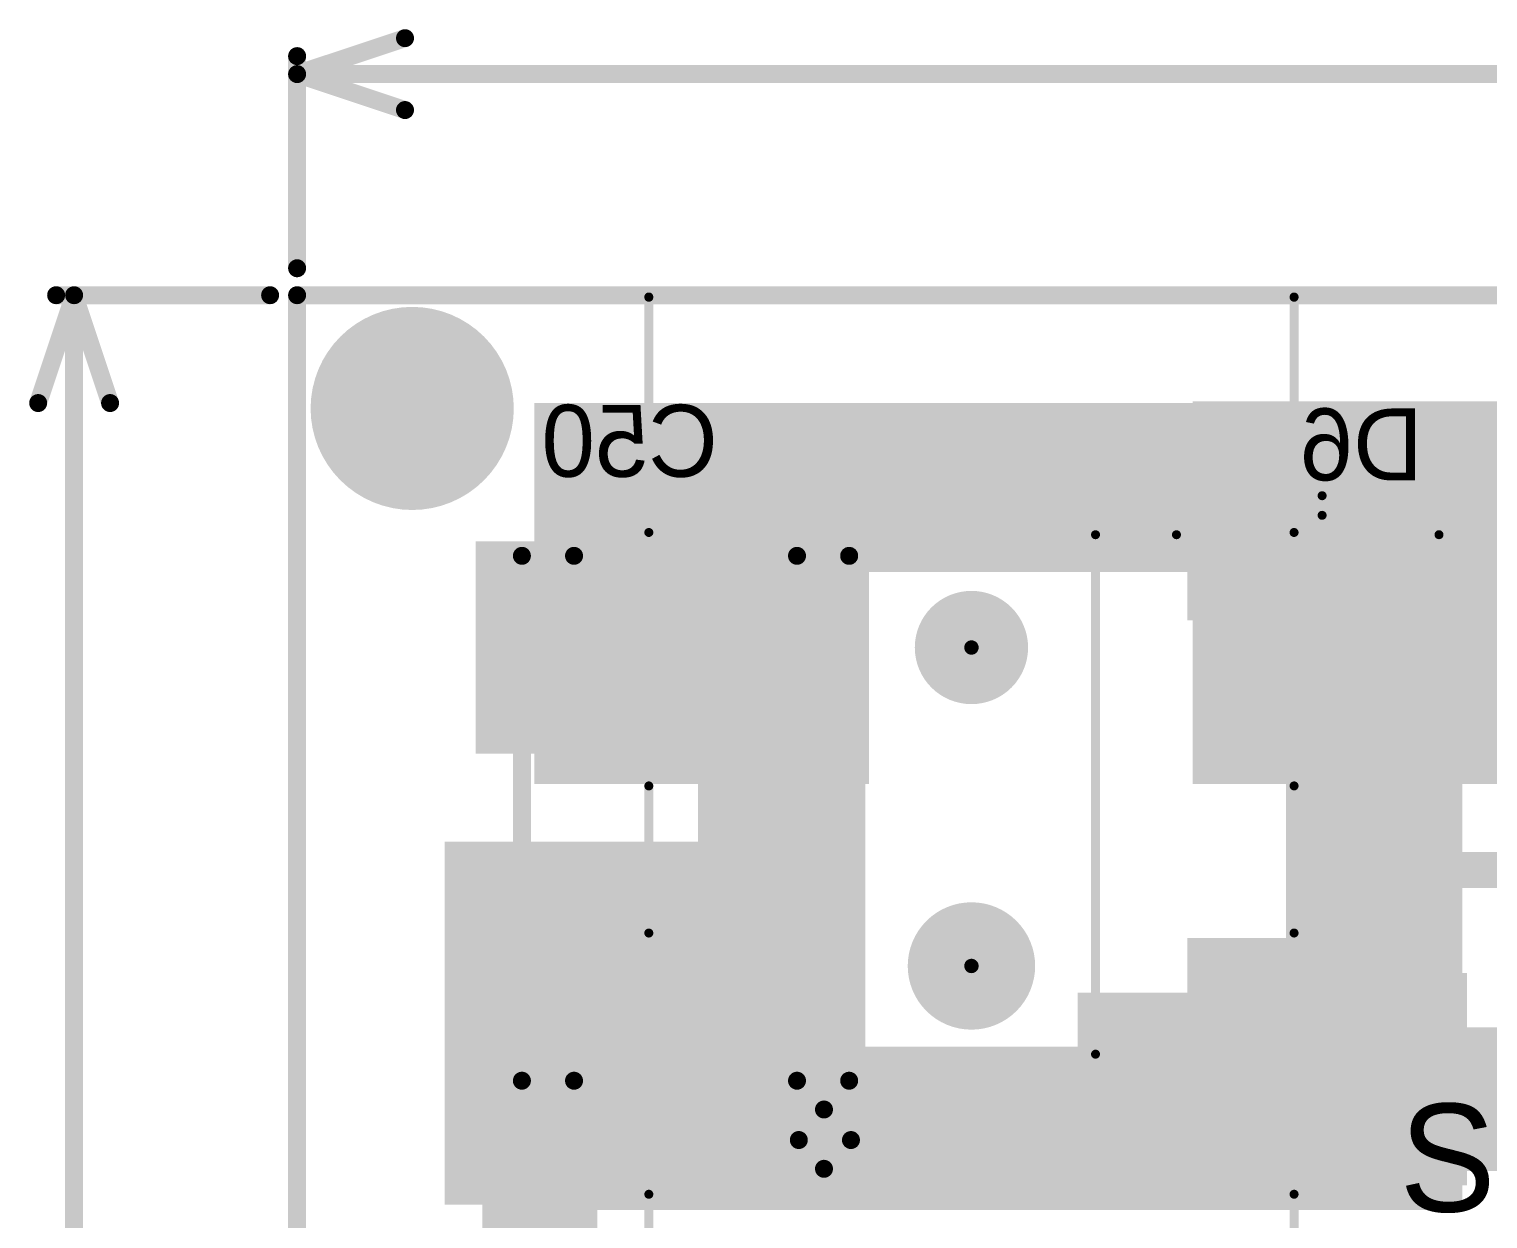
# Model space of a CAD drawing. Header units: millimetres. Extents: x 0.85 to 4.91, y 0.77 to 5.15.
# Drawn here: x 0.851 to 1.662, y 4.486 to 5.148 of the extents above; entities that cross this region are included whole.
import ezdxf

# ---------------------------------------------------------------- set-up
doc = ezdxf.new("R2010")
doc.units = ezdxf.units.MM
doc.header["$MEASUREMENT"] = 0
for name, color, linetype in [('BottomLayer', 5, 'Continuous'), ('BottomOverlay', 54, 'Continuous'), ('BottomPaste', 16, 'Continuous'), ('BottomSolder', 6, 'Continuous'), ('Mechanical1', 6, 'Continuous'), ('Mechanical2', 216, 'Continuous'), ('MultiLayer', 9, 'Continuous'), ('PadHoleLayer', 156, 'Continuous'), ('TopLayer', 1, 'Continuous'), ('TopOverlay', 2, 'Continuous'), ('TopPaste', 8, 'Continuous'), ('TopSolder', 216, 'Continuous'), ('ViaHoleLayer', 16, 'Continuous')]:
    doc.layers.add(name, color=color, linetype=linetype)

# ---------------------------------------------------------------- blocks, each defined once
blk = doc.blocks.new('DC_005_5A_2_5_SMT_208')
at = {"layer": 'BottomSolder', "const_width": 0.004}
for points in [[(-0.002, 0, 1), (0.002, 0, 1)], [(0.17517, 0, 1), (0.17917, 0, 1)]]:
    blk.add_lwpolyline(points, format="xyb", close=True, dxfattribs=at)
at = {"layer": 'PadHoleLayer'}
for points, const_width in [([(0.15945, 0, 1), (0.19488, 0, 1)], 0.03543), ([(-0.01575, 0, 1), (0.01575, 0, 1)], 0.0315)]:
    blk.add_lwpolyline(points, format="xyb", close=True, dxfattribs=dict(at, const_width=const_width))
at = {"layer": 'TopLayer'}
for points in [[(-0.05512, 0.17717), (0.05512, 0.17717), (-0.05512, 0.27165), (0.05512, 0.27165)], [(0.18504, 0.17717), (0.29528, 0.17717), (0.18504, 0.27165), (0.29528, 0.27165)], [(-0.05512, -0.27165), (0.05512, -0.27165), (-0.05512, -0.17717), (0.05512, -0.17717)], [(0.18504, -0.27165), (0.29528, -0.27165), (0.18504, -0.17717), (0.29528, -0.17717)]]:
    blk.add_solid(points, dxfattribs=at)
at = {"layer": 'TopOverlay'}
for points, const_width in [([(-0.07354, 0.195, 1), (-0.08446, 0.195, 1)], 0.005), ([(-0.08571, 0.195, 1), (-0.08321, 0.195, 1)], 0.0025), ([(-0.07479, 0.195, 1), (-0.07229, 0.195, 1)], 0.0025), ([(-0.19625, 0.17941, 1), (-0.19375, 0.17941, 1)], 0.0025), ([(-0.1961, 0.17941, 1), (-0.1936, 0.17941, 1)], 0.0025), ([(-0.06525, 0.17941, 1), (-0.06275, 0.17941, 1)], 0.0025), ([(0.07575, 0.17941, 1), (0.07825, 0.17941, 1)], 0.0025), ([(0.15759, 0.17941, 1), (0.16009, 0.17941, 1)], 0.0025), ([(0.30291, 0.17941, 1), (0.30541, 0.17941, 1)], 0.0025), ([(0.38475, 0.17941, 1), (0.38725, 0.17941, 1)], 0.0025), ([(0.38476, 0.17941, 1), (0.38726, 0.17941, 1)], 0.0025), ([(-0.19625, -0.17941, 1), (-0.19375, -0.17941, 1)], 0.0025), ([(-0.1961, -0.17941, 1), (-0.1936, -0.17941, 1)], 0.0025), ([(-0.06525, -0.17941, 1), (-0.06275, -0.17941, 1)], 0.0025), ([(0.07575, -0.17941, 1), (0.07825, -0.17941, 1)], 0.0025), ([(0.15759, -0.17941, 1), (0.16009, -0.17941, 1)], 0.0025), ([(0.30291, -0.17941, 1), (0.30541, -0.17941, 1)], 0.0025), ([(0.38475, -0.17941, 1), (0.38725, -0.17941, 1)], 0.0025), ([(0.38476, -0.17941, 1), (0.38726, -0.17941, 1)], 0.0025)]:
    blk.add_lwpolyline(points, format="xyb", close=True, dxfattribs=dict(at, const_width=const_width))
at = {"layer": 'TopOverlay', "const_width": 0.005}
for points in [[(-0.064, 0.17941), (-0.195, 0.17941)], [(-0.19485, -0.17941), (-0.19485, 0.17941)], [(0.15884, 0.17941), (0.077, 0.17941)], [(0.386, 0.17941), (0.30416, 0.17941)], [(0.38601, -0.17941), (0.38601, 0.17941)], [(-0.064, -0.17941), (-0.195, -0.17941)], [(0.15884, -0.17941), (0.077, -0.17941)], [(0.386, -0.17941), (0.30416, -0.17941)]]:
    blk.add_lwpolyline(points, dxfattribs=at)
at = {"layer": 'TopPaste'}
for points in [[(-0.05512, 0.17717), (0.05512, 0.17717), (-0.05512, 0.27165), (0.05512, 0.27165)], [(0.18504, 0.17717), (0.29528, 0.17717), (0.18504, 0.27165), (0.29528, 0.27165)], [(-0.05512, -0.27165), (0.05512, -0.27165), (-0.05512, -0.17717), (0.05512, -0.17717)], [(0.18504, -0.27165), (0.29528, -0.27165), (0.18504, -0.17717), (0.29528, -0.17717)]]:
    blk.add_solid(points, dxfattribs=at)
at = {"layer": 'TopSolder', "const_width": 0.004}
for points in [[(-0.002, 0, 1), (0.002, 0, 1)], [(0.17517, 0, 1), (0.17917, 0, 1)]]:
    blk.add_lwpolyline(points, format="xyb", close=True, dxfattribs=at)
at = {"layer": 'TopSolder'}
for points in [[(-0.05912, 0.17317), (0.05912, 0.17317), (-0.05912, 0.27565), (0.05912, 0.27565)], [(0.18104, 0.17317), (0.29928, 0.17317), (0.18104, 0.27565), (0.29928, 0.27565)], [(-0.05912, -0.27565), (0.05912, -0.27565), (-0.05912, -0.17317), (0.05912, -0.17317)], [(0.18104, -0.27565), (0.29928, -0.27565), (0.18104, -0.17317), (0.29928, -0.17317)]]:
    blk.add_solid(points, dxfattribs=at)
blk = doc.blocks.new('SMC_B_216')
at = {"layer": 'BottomLayer'}
for points in [[(-0.15217, -0.06299), (-0.09232, -0.06299), (-0.15217, 0.06299), (-0.09232, 0.06299)], [(0.09232, -0.06299), (0.15217, -0.06299), (0.09232, 0.06299), (0.15217, 0.06299)]]:
    blk.add_solid(points, dxfattribs=at)
at = {"layer": 'BottomOverlay', "const_width": 0.005}
for points in [[(-0.153, 0.118), (0.136, 0.118)], [(0.136, 0.118), (0.136, 0.073)], [(0.136, -0.073), (0.136, -0.118)], [(-0.153, -0.118), (0.136, -0.118)]]:
    blk.add_lwpolyline(points, dxfattribs=at)
at = {"layer": 'BottomOverlay', "const_width": 0.0025}
for points in [[(-0.15425, 0.118, 1), (-0.15175, 0.118, 1)], [(0.13475, 0.118, 1), (0.13725, 0.118, 1)], [(0.13475, 0.118, 1), (0.13725, 0.118, 1)], [(0.13475, 0.073, 1), (0.13725, 0.073, 1)], [(0.13475, -0.073, 1), (0.13725, -0.073, 1)], [(-0.15425, -0.118, 1), (-0.15175, -0.118, 1)], [(0.13475, -0.118, 1), (0.13725, -0.118, 1)], [(0.13475, -0.118, 1), (0.13725, -0.118, 1)]]:
    blk.add_lwpolyline(points, format="xyb", close=True, dxfattribs=at)
at = {"layer": 'BottomOverlay'}
for points in [[(-0.21801, 0.065), (-0.13801, 0.065), (-0.21801, 0.118), (-0.13801, 0.118)], [(-0.21801, -0.071), (-0.15601, -0.071), (-0.21801, 0.069), (-0.15601, 0.069)], [(-0.21801, -0.118), (-0.13801, -0.118), (-0.21801, -0.065), (-0.13801, -0.065)]]:
    blk.add_solid(points, dxfattribs=at)
at = {"layer": 'BottomPaste'}
for points in [[(-0.15217, -0.06299), (-0.09232, -0.06299), (-0.15217, 0.06299), (-0.09232, 0.06299)], [(0.09232, -0.06299), (0.15217, -0.06299), (0.09232, 0.06299), (0.15217, 0.06299)]]:
    blk.add_solid(points, dxfattribs=at)
at = {"layer": 'BottomSolder'}
for points in [[(-0.15617, -0.06699), (-0.08832, -0.06699), (-0.15617, 0.06699), (-0.08832, 0.06699)], [(0.08832, -0.06699), (0.15617, -0.06699), (0.08832, 0.06699), (0.15617, 0.06699)]]:
    blk.add_solid(points, dxfattribs=at)
blk = doc.blocks.new('593D107X9016D2TE3_B_238')
at = {"layer": 'BottomLayer'}
for points in [[(-0.18169, -0.05059), (-0.07185, -0.05059), (-0.18169, 0.05059), (-0.07185, 0.05059)], [(0.07185, -0.05059), (0.18169, -0.05059), (0.07185, 0.05059), (0.18169, 0.05059)]]:
    blk.add_solid(points, dxfattribs=at)
at = {"layer": 'BottomOverlay', "const_width": 0.01}
for points in [[(-0.142, 0.091), (0.15, 0.091)], [(-0.142, 0.091), (-0.142, 0.062)], [(0.15, 0.091), (0.15, 0.062)], [(-0.175, -0.063), (-0.175, -0.092)], [(-0.142, -0.062), (-0.142, -0.091)], [(0.15, -0.062), (0.15, -0.091)], [(-0.191, -0.077), (-0.158, -0.077)], [(-0.142, -0.091), (0.15, -0.091)]]:
    blk.add_lwpolyline(points, dxfattribs=at)
at = {"layer": 'BottomOverlay', "const_width": 0.005}
for points in [[(-0.1445, 0.091, 1), (-0.1395, 0.091, 1)], [(-0.1445, 0.091, 1), (-0.1395, 0.091, 1)], [(0.1475, 0.091, 1), (0.1525, 0.091, 1)], [(0.1475, 0.091, 1), (0.1525, 0.091, 1)], [(-0.1445, 0.062, 1), (-0.1395, 0.062, 1)], [(0.1475, 0.062, 1), (0.1525, 0.062, 1)], [(-0.1775, -0.063, 1), (-0.1725, -0.063, 1)], [(-0.1445, -0.062, 1), (-0.1395, -0.062, 1)], [(0.1475, -0.062, 1), (0.1525, -0.062, 1)], [(-0.1935, -0.077, 1), (-0.1885, -0.077, 1)], [(-0.1605, -0.077, 1), (-0.1555, -0.077, 1)], [(-0.1775, -0.092, 1), (-0.1725, -0.092, 1)], [(-0.1445, -0.091, 1), (-0.1395, -0.091, 1)], [(-0.1445, -0.091, 1), (-0.1395, -0.091, 1)], [(0.1475, -0.091, 1), (0.1525, -0.091, 1)], [(0.1475, -0.091, 1), (0.1525, -0.091, 1)]]:
    blk.add_lwpolyline(points, format="xyb", close=True, dxfattribs=at)
at = {"layer": 'BottomPaste'}
for points in [[(-0.18169, -0.05059), (-0.07185, -0.05059), (-0.18169, 0.05059), (-0.07185, 0.05059)], [(0.07185, -0.05059), (0.18169, -0.05059), (0.07185, 0.05059), (0.18169, 0.05059)]]:
    blk.add_solid(points, dxfattribs=at)
at = {"layer": 'BottomSolder'}
for points in [[(-0.18569, -0.05459), (-0.06785, -0.05459), (-0.18569, 0.05459), (-0.06785, 0.05459)], [(0.06785, -0.05459), (0.18569, -0.05459), (0.06785, 0.05459), (0.18569, 0.05459)]]:
    blk.add_solid(points, dxfattribs=at)

msp = doc.modelspace()

# ---------------------------------------------------------------- linework, layer by layer
at = {"layer": 'BottomLayer'}
for points, const_width in [([(1.03775, 4.937, 1), (1.09025, 4.937, 1)], 0.0525), ([(1.25425, 4.895, 1), (1.28575, 4.895, 1)], 0.0315), ([(1.57519, 4.68019, 1), (1.58519, 4.68019, 1)], 0.01), ([(1.57519, 4.68019, 1), (1.58519, 4.68019, 1)], 0.01), ([(1.557, 4.662, 1), (1.567, 4.662, 1)], 0.01), ([(1.557, 4.662, 1), (1.567, 4.662, 1)], 0.01), ([(1.557, 4.60852, 1), (1.567, 4.60852, 1)], 0.01), ([(1.46225, 4.545, 1), (1.49375, 4.545, 1)], 0.0315)]:
    msp.add_lwpolyline(points, format="xyb", close=True, dxfattribs=dict(at, const_width=const_width))
at = {"layer": 'BottomLayer', "const_width": 0.02}
for points in [[(1.562, 4.662), (1.58019, 4.68019)], [(1.58019, 4.68019), (1.697, 4.68019)], [(1.562, 4.60852), (1.562, 4.662)]]:
    msp.add_lwpolyline(points, dxfattribs=at)
at = {"layer": 'BottomLayer'}
for points in [[(1.132, 4.728), (1.318, 4.728), (1.132, 4.94), (1.318, 4.94)], [(1.136, 4.846), (1.625, 4.846), (1.136, 4.94), (1.625, 4.94)], [(1.498, 4.728), (1.711, 4.728), (1.498, 4.941), (1.711, 4.941)], [(1.082, 4.494), (1.312, 4.494), (1.082, 4.696), (1.312, 4.696)], [(1.16417, 4.491), (1.625, 4.491), (1.16417, 4.582), (1.625, 4.582)]]:
    msp.add_solid(points, dxfattribs=at)
at = {"layer": 'BottomSolder', "const_width": 0.0565}
msp.add_lwpolyline([(1.03575, 4.937, 1), (1.09225, 4.937, 1)], format="xyb", close=True, dxfattribs=at)
at = {"layer": 'Mechanical1', "const_width": 0.01}
for points in [[(1, 5.123), (1.06, 5.143)], [(1, 5.015), (1, 5.133)], [(1, 5.123), (2.64458, 5.123)], [(1, 5.123), (1.06, 5.103)], [(0.856, 4.94), (0.876, 5)], [(0.866, 5), (0.985, 5)], [(0.876, 3.21742), (0.876, 5)], [(0.876, 5), (0.896, 4.94)]]:
    msp.add_lwpolyline(points, dxfattribs=at)
at = {"layer": 'Mechanical1', "const_width": 0.005}
for points in [[(1.0575, 5.143, 1), (1.0625, 5.143, 1)], [(0.9975, 5.133, 1), (1.0025, 5.133, 1)], [(0.9975, 5.123, 1), (1.0025, 5.123, 1)], [(0.9975, 5.123, 1), (1.0025, 5.123, 1)], [(0.9975, 5.123, 1), (1.0025, 5.123, 1)], [(1.0575, 5.103, 1), (1.0625, 5.103, 1)], [(0.9975, 5.015, 1), (1.0025, 5.015, 1)], [(0.8635, 5, 1), (0.8685, 5, 1)], [(0.8735, 5, 1), (0.8785, 5, 1)], [(0.8735, 5, 1), (0.8785, 5, 1)], [(0.8735, 5, 1), (0.8785, 5, 1)], [(0.9825, 5, 1), (0.9875, 5, 1)], [(0.8535, 4.94, 1), (0.8585, 4.94, 1)], [(0.8935, 4.94, 1), (0.8985, 4.94, 1)]]:
    msp.add_lwpolyline(points, format="xyb", close=True, dxfattribs=at)
at = {"layer": 'Mechanical2', "const_width": 0.01}
for points in [[(1, 5), (4.823, 5)], [(1, 0.965), (1, 5)]]:
    msp.add_lwpolyline(points, dxfattribs=at)
at = {"layer": 'Mechanical2', "const_width": 0.005}
msp.add_lwpolyline([(0.9975, 5, 1), (1.0025, 5, 1)], format="xyb", close=True, dxfattribs=at)
msp.add_lwpolyline([(0.9975, 5, 1), (1.0025, 5, 1)], format="xyb", close=True, dxfattribs=at)
at = {"layer": 'MultiLayer'}
for points, const_width in [([(1.03775, 4.937, 1), (1.09025, 4.937, 1)], 0.0525), ([(1.25425, 4.895, 1), (1.28575, 4.895, 1)], 0.0315), ([(1.46225, 4.545, 1), (1.49375, 4.545, 1)], 0.0315)]:
    msp.add_lwpolyline(points, format="xyb", close=True, dxfattribs=dict(at, const_width=const_width))
at = {"layer": 'PadHoleLayer', "const_width": 0.01375}
msp.add_lwpolyline([(1.08462, 4.96012), (1.08462, 4.91387), (1.04337, 4.91387), (1.04337, 4.96012)], close=True, dxfattribs=at)
at = {"layer": 'TopLayer'}
for points, const_width in [([(1.03775, 4.937, 1), (1.09025, 4.937, 1)], 0.0525), ([(1.25425, 4.895, 1), (1.28575, 4.895, 1)], 0.0315), ([(1.46225, 4.545, 1), (1.49375, 4.545, 1)], 0.0315), ([(1.59316, 4.56384, 1), (1.60566, 4.56384, 1)], 0.0125), ([(1.59532, 4.566, 1), (1.60782, 4.566, 1)], 0.0125), ([(1.59532, 4.566, 1), (1.60782, 4.566, 1)], 0.0125)]:
    msp.add_lwpolyline(points, format="xyb", close=True, dxfattribs=dict(at, const_width=const_width))
at = {"layer": 'TopLayer', "const_width": 0.025}
for points in [[(1.59941, 4.56384), (1.60157, 4.566)], [(1.60157, 4.566), (1.821, 4.566)]]:
    msp.add_lwpolyline(points, dxfattribs=at)
at = {"layer": 'TopLayer'}
for points in [[(1.223, 4.498), (1.316, 4.498), (1.223, 4.939), (1.316, 4.939)], [(1.648, 4.86), (1.55, 4.86), (1.648, 4.491), (1.55, 4.491)], [(1.103, 4.498), (1.316, 4.498), (1.103, 4.619), (1.316, 4.619)], [(1.647, 4.612), (1.434, 4.612), (1.647, 4.491), (1.434, 4.491)], [(1.103, 4.365), (1.167, 4.365), (1.103, 4.498), (1.167, 4.498)]]:
    msp.add_solid(points, dxfattribs=at)
at = {"layer": 'TopSolder', "const_width": 0.0565}
msp.add_lwpolyline([(1.03575, 4.937, 1), (1.09225, 4.937, 1)], format="xyb", close=True, dxfattribs=at)
at = {"layer": 'ViaHoleLayer', "const_width": 0.01575}
for points in [[(1.26213, 4.895, 1), (1.27787, 4.895, 1)], [(1.47013, 4.545, 1), (1.48587, 4.545, 1)]]:
    msp.add_lwpolyline(points, format="xyb", close=True, dxfattribs=at)

# ---------------------------------------------------------------- block references
for name, p, rotation in [('DC_005_5A_2_5_SMT_208', (1.375, 4.804), 270), ('593D107X9016D2TE3_B_238', (1.216, 4.705), 90), ('SMC_B_216', (1.562, 4.73076), 90)]:
    msp.add_blockref(name, p, dxfattribs=dict(rotation=rotation))

# ---------------------------------------------------------------- texts
at = {"layer": 'BottomOverlay', "text_generation_flag": 2}
for s, p in [('C50', (1.234, 4.899)), ('D6', (1.626, 4.897))]:
    msp.add_text(s, height=0.04, dxfattribs=at).set_placement(p)
at = {"layer": 'TopOverlay'}
msp.add_text('SB4', height=0.06, dxfattribs=at).set_placement((1.613, 4.49017))

doc.saveas('drawing.dxf')
